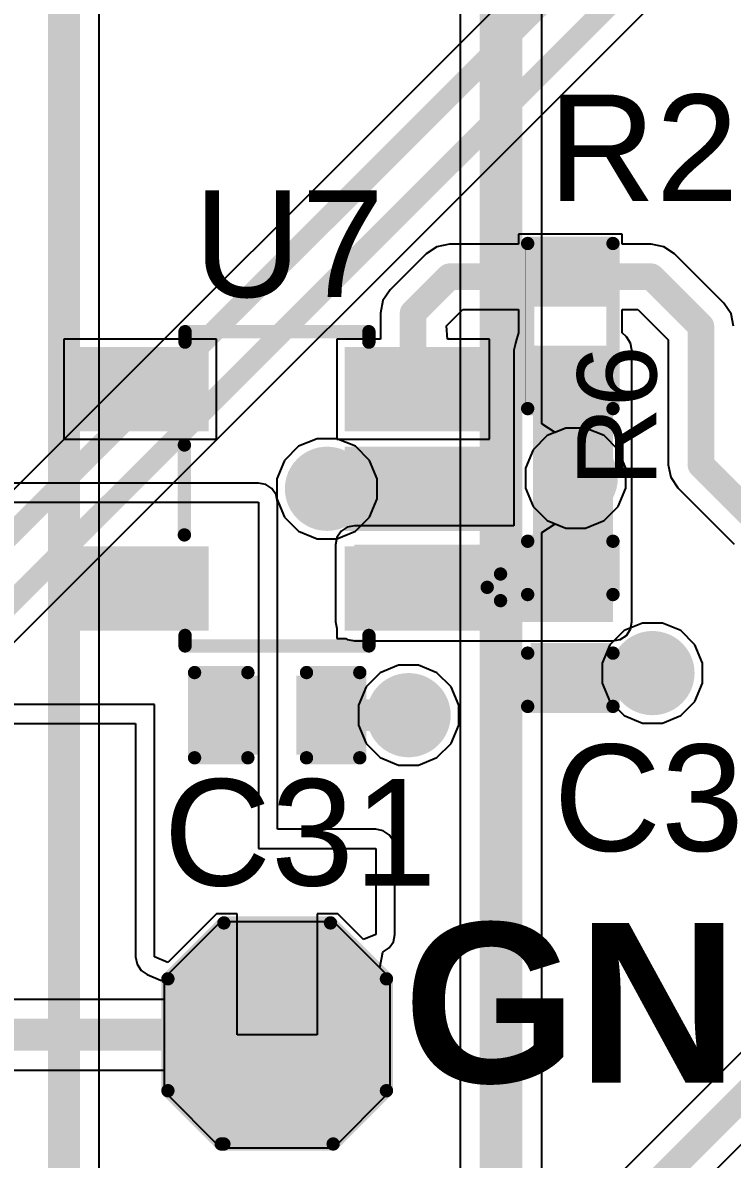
# Model space of a CAD drawing. Header units: inches. Extents: x -0.91 to 3.86, y -0.82 to 4.16.
# Drawn here: x 1.0545 to 1.3208, y 1.1133 to 1.54 of the extents above; entities that cross this region are included whole.
import ezdxf

# ---------------------------------------------------------------- set-up
doc = ezdxf.new("R2010")
doc.units = ezdxf.units.IN
doc.header["$MEASUREMENT"] = 0
for name, color, linetype in [('Bottom Layer 1', 5, 'Continuous'), ('Bottom Solder', 6, 'Continuous'), ('GND+Signal', 16, 'Continuous'), ('Mechanical 17', 56, 'Continuous'), ('Multi-Layer', 9, 'Continuous'), ('Pad Holes', 156, 'Continuous'), ('PWR+Signal', 76, 'Continuous'), ('Top Layer 1', 1, 'Continuous'), ('Top Overlay', 2, 'Continuous'), ('Top Paste', 8, 'Continuous'), ('Top Solder', 216, 'Continuous'), ('Via Holes', 16, 'Continuous')]:
    doc.layers.add(name, color=color, linetype=linetype)
doc.styles.add('Arial', font='', dxfattribs={"height": 0.2})
doc.styles.add('Arial_Bold', font='', dxfattribs={"height": 0.2})
doc.styles.get('Arial').set_extended_font_data('Arial')
doc.styles.get('Arial_Bold').set_extended_font_data('Arial', bold=True)

# ---------------------------------------------------------------- blocks, each defined once
blk = doc.blocks.new('SOT_23_5_115')
at = {"layer": 'Top Layer 1'}
for points in [[(-0.07283555, 0.049213), (-0.02952845, 0.049213), (-0.02952845, 0.025591), (-0.07283555, 0.025591)], [(0.02952845, 0.049213), (0.07283555, 0.049213), (0.07283555, 0.025591), (0.02952845, 0.025591)], [(-0.07283555, 0.011811), (-0.02952845, 0.011811), (-0.02952845, -0.011811), (-0.07283555, -0.011811)], [(-0.07283555, -0.025591), (-0.02952845, -0.025591), (-0.02952845, -0.049213), (-0.07283555, -0.049213)], [(0.02952845, -0.025591), (0.07283555, -0.025591), (0.07283555, -0.049213), (0.02952845, -0.049213)]]:
    blk.add_hatch(color=1, dxfattribs=at).paths.add_polyline_path(points)
at = {"layer": 'Top Paste'}
for points in [[(-0.07283555, 0.049213), (-0.02952845, 0.049213), (-0.02952845, 0.025591), (-0.07283555, 0.025591)], [(0.02952845, 0.049213), (0.07283555, 0.049213), (0.07283555, 0.025591), (0.02952845, 0.025591)], [(-0.07283555, 0.011811), (-0.02952845, 0.011811), (-0.02952845, -0.011811), (-0.07283555, -0.011811)], [(-0.07283555, -0.025591), (-0.02952845, -0.025591), (-0.02952845, -0.049213), (-0.07283555, -0.049213)], [(0.02952845, -0.025591), (0.07283555, -0.025591), (0.07283555, -0.049213), (0.02952845, -0.049213)]]:
    blk.add_hatch(color=8, dxfattribs=at).paths.add_polyline_path(points)
at = {"layer": 'Top Solder'}
for points in [[(-0.07683555, 0.053213), (-0.02552845, 0.053213), (-0.02552845, 0.021591), (-0.07683555, 0.021591)], [(0.02552845, 0.053213), (0.07683555, 0.053213), (0.07683555, 0.021591), (0.02552845, 0.021591)], [(-0.07683555, 0.015811), (-0.02552845, 0.015811), (-0.02552845, -0.015811), (-0.07683555, -0.015811)], [(-0.07683555, -0.021591), (-0.02552845, -0.021591), (-0.02552845, -0.053213), (-0.07683555, -0.053213)], [(0.02552845, -0.021591), (0.07683555, -0.021591), (0.07683555, -0.053213), (0.02552845, -0.053213)]]:
    blk.add_hatch(color=216, dxfattribs=at).paths.add_polyline_path(points)
at = {"layer": 'Top Overlay'}
for points in [[(-0.034606, 0.059, 0.005, 0.005, 0), (-0.034606, 0.055062, 0.005, 0.005, 0)], [(0.034394, 0.059, 0.005, 0.005, 0), (-0.034606, 0.059, 0.005, 0.005, 0)], [(0.034394, 0.059, 0.005, 0.005, 0), (0.034394, 0.055062, 0.005, 0.005, 0)], [(-0.084, 0.042, 0.005, 0.005, 0), (-0.084, 0.032, 0.005, 0.005, 0)], [(-0.079, 0.037, 0.005, 0.005, 0), (-0.084, 0.042, 0.005, 0.005, 0)], [(-0.079, 0.037, 0.005, 0.005, 0), (-0.084, 0.032, 0.005, 0.005, 0)], [(0.034646, 0.017322, 0.005, 0.005, 0), (0.034646, -0.016456, 0.005, 0.005, 0)], [(-0.034606, -0.055064, 0.005, 0.005, 0), (-0.034606, -0.059, 0.005, 0.005, 0)], [(0.034394, -0.055064, 0.005, 0.005, 0), (0.034394, -0.059, 0.005, 0.005, 0)], [(0.034394, -0.059, 0.005, 0.005, 0), (-0.034606, -0.059, 0.005, 0.005, 0)]]:
    blk.add_lwpolyline(points, format="xyseb", dxfattribs=at)
for points in [[(-0.035856, 0.059, 0.0025, 0.0025, 1), (-0.033356, 0.059, 0.0025, 0.0025, 1)], [(-0.035856, 0.059, 0.0025, 0.0025, 1), (-0.033356, 0.059, 0.0025, 0.0025, 1)], [(0.033144, 0.059, 0.0025, 0.0025, 1), (0.035644, 0.059, 0.0025, 0.0025, 1)], [(0.033144, 0.059, 0.0025, 0.0025, 1), (0.035644, 0.059, 0.0025, 0.0025, 1)], [(-0.035856, 0.055062, 0.0025, 0.0025, 1), (-0.033356, 0.055062, 0.0025, 0.0025, 1)], [(0.033144, 0.055062, 0.0025, 0.0025, 1), (0.035644, 0.055062, 0.0025, 0.0025, 1)], [(-0.08525, 0.042, 0.0025, 0.0025, 1), (-0.08275, 0.042, 0.0025, 0.0025, 1)], [(-0.08525, 0.042, 0.0025, 0.0025, 1), (-0.08275, 0.042, 0.0025, 0.0025, 1)], [(-0.08025, 0.037, 0.0025, 0.0025, 1), (-0.07775, 0.037, 0.0025, 0.0025, 1)], [(-0.08025, 0.037, 0.0025, 0.0025, 1), (-0.07775, 0.037, 0.0025, 0.0025, 1)], [(-0.08525, 0.032, 0.0025, 0.0025, 1), (-0.08275, 0.032, 0.0025, 0.0025, 1)], [(-0.08525, 0.032, 0.0025, 0.0025, 1), (-0.08275, 0.032, 0.0025, 0.0025, 1)], [(0.033396, 0.017322, 0.0025, 0.0025, 1), (0.035896, 0.017322, 0.0025, 0.0025, 1)], [(0.033396, -0.016456, 0.0025, 0.0025, 1), (0.035896, -0.016456, 0.0025, 0.0025, 1)], [(-0.035856, -0.055064, 0.0025, 0.0025, 1), (-0.033356, -0.055064, 0.0025, 0.0025, 1)], [(0.033144, -0.055064, 0.0025, 0.0025, 1), (0.035644, -0.055064, 0.0025, 0.0025, 1)], [(-0.035856, -0.059, 0.0025, 0.0025, 1), (-0.033356, -0.059, 0.0025, 0.0025, 1)], [(-0.035856, -0.059, 0.0025, 0.0025, 1), (-0.033356, -0.059, 0.0025, 0.0025, 1)], [(0.033144, -0.059, 0.0025, 0.0025, 1), (0.035644, -0.059, 0.0025, 0.0025, 1)], [(0.033144, -0.059, 0.0025, 0.0025, 1), (0.035644, -0.059, 0.0025, 0.0025, 1)]]:
    blk.add_lwpolyline(points, format="xyseb", close=True, dxfattribs=at)
blk = doc.blocks.new('R___0402_135')
at = {"layer": 'Top Layer 1'}
for points in [[(-0.027501, -0.0124991), (-0.027501, 0.0125009), (-0.009501000000000002, 0.0125009), (-0.009500999999999997, -0.0124991)], [(0.009499000000000002, -0.0124991), (0.009498999999999997, 0.0125009), (0.027499, 0.0125009), (0.027499, -0.0124991)]]:
    blk.add_hatch(color=1, dxfattribs=at).paths.add_polyline_path(points)
at = {"layer": 'Top Paste'}
for points in [[(-0.027501, -0.0124991), (-0.027501, 0.0125009), (-0.009501000000000002, 0.0125009), (-0.009500999999999997, -0.0124991)], [(0.009499000000000002, -0.0124991), (0.009498999999999997, 0.0125009), (0.027499, 0.0125009), (0.027499, -0.0124991)]]:
    blk.add_hatch(color=8, dxfattribs=at).paths.add_polyline_path(points)
at = {"layer": 'Top Solder'}
for points in [[(-0.0296664, -0.0146645), (-0.0296664, 0.0146663), (-0.007335600000000003, 0.0146663), (-0.007335599999999997, -0.0146645)], [(0.007333600000000003, -0.0146645), (0.007333599999999997, 0.0146663), (0.0296644, 0.0146663), (0.0296644, -0.0146645)]]:
    blk.add_hatch(color=216, dxfattribs=at).paths.add_polyline_path(points)
at = {"layer": 'Top Overlay'}
for points in [[(-0.031001, -0.0159991, 0.005, 0.005, 0), (-0.031001, 0.0160009, 0.005, 0.005, 0)], [(0.030999, 0.0160009, 0.005, 0.005, 0), (-0.031001, 0.0160009, 0.005, 0.005, 0)], [(0.030999, -0.0159991, 0.005, 0.005, 0), (0.030999, 0.0160009, 0.005, 0.005, 0)], [(0.030999, -0.0159991, 0.005, 0.005, 0), (-0.031001, -0.0159991, 0.005, 0.005, 0)], [(0.031999, -0.0169991, 0.000127, 0.000127, 0), (-0.032001, -0.0169991, 0.000127, 0.000127, 0)]]:
    blk.add_lwpolyline(points, format="xyseb", dxfattribs=at)
for points in [[(-0.032251, 0.0160009, 0.0025, 0.0025, 1), (-0.029751, 0.0160009, 0.0025, 0.0025, 1)], [(-0.032251, 0.0160009, 0.0025, 0.0025, 1), (-0.029751, 0.0160009, 0.0025, 0.0025, 1)], [(0.029749, 0.0160009, 0.0025, 0.0025, 1), (0.032249, 0.0160009, 0.0025, 0.0025, 1)], [(0.029749, 0.0160009, 0.0025, 0.0025, 1), (0.032249, 0.0160009, 0.0025, 0.0025, 1)], [(-0.032251, -0.0159991, 0.0025, 0.0025, 1), (-0.029751, -0.0159991, 0.0025, 0.0025, 1)], [(-0.032251, -0.0159991, 0.0025, 0.0025, 1), (-0.029751, -0.0159991, 0.0025, 0.0025, 1)], [(-0.0320327, -0.0169991, 6.35e-05, 6.35e-05, 1), (-0.0319693, -0.0169991, 6.35e-05, 6.35e-05, 1)], [(0.029749, -0.0159991, 0.0025, 0.0025, 1), (0.032249, -0.0159991, 0.0025, 0.0025, 1)], [(0.029749, -0.0159991, 0.0025, 0.0025, 1), (0.032249, -0.0159991, 0.0025, 0.0025, 1)], [(0.0319673, -0.0169991, 6.35e-05, 6.35e-05, 1), (0.0320307, -0.0169991, 6.35e-05, 6.35e-05, 1)]]:
    blk.add_lwpolyline(points, format="xyseb", close=True, dxfattribs=at)
blk = doc.blocks.new('T____P______TH_1_8___H_________0_92___188')
at = {"layer": 'Bottom Layer 1'}
blk.add_hatch(color=5, dxfattribs=at).paths.add_polyline_path([(0.017717425, 0.03543305), (-0.017715625, 0.03543305), (-0.03543215, 0.017716525), (-0.03543215, -0.017716525), (-0.017715625, -0.03543305), (0.017717425, -0.03543305), (0.03543395, -0.017716525), (0.03543395, 0.017716525)])
at = {"layer": 'Bottom Solder'}
blk.add_hatch(color=6, dxfattribs=at).paths.add_polyline_path([(0.019717425, 0.03943305), (-0.019715625, 0.03943305), (-0.03943215, 0.019716525), (-0.03943215, -0.019716525), (-0.019715625, -0.03943305), (0.019717425, -0.03943305), (0.03943395, -0.019716525), (0.03943395, 0.019716525)])
at = {"layer": 'GND+Signal'}
blk.add_hatch(color=16, dxfattribs=at).paths.add_polyline_path([(0.017717425, 0.03543305), (-0.017715625, 0.03543305), (-0.03543215, 0.017716525), (-0.03543215, -0.017716525), (-0.017715625, -0.03543305), (0.017717425, -0.03543305), (0.03543395, -0.017716525), (0.03543395, 0.017716525)])
at = {"layer": 'Multi-Layer'}
blk.add_hatch(color=9, dxfattribs=at).paths.add_polyline_path([(0.017717425, 0.03543305), (-0.017715625, 0.03543305), (-0.03543215, 0.017716525), (-0.03543215, -0.017716525), (-0.017715625, -0.03543305), (0.017717425, -0.03543305), (0.03543395, -0.017716525), (0.03543395, 0.017716525)])
at = {"layer": 'Pad Holes'}
h = blk.add_hatch(color=7, dxfattribs=at)
edge = h.paths.add_edge_path()
edge.add_arc((9e-07, 0), 0.0181102, 0, 360)
at = {"layer": 'PWR+Signal'}
blk.add_hatch(color=76, dxfattribs=at).paths.add_polyline_path([(0.017717425, 0.03543305), (-0.017715625, 0.03543305), (-0.03543215, 0.017716525), (-0.03543215, -0.017716525), (-0.017715625, -0.03543305), (0.017717425, -0.03543305), (0.03543395, -0.017716525), (0.03543395, 0.017716525)])
at = {"layer": 'Top Layer 1'}
blk.add_hatch(color=1, dxfattribs=at).paths.add_polyline_path([(0.017717425, 0.03543305), (-0.017715625, 0.03543305), (-0.03543215, 0.017716525), (-0.03543215, -0.017716525), (-0.017715625, -0.03543305), (0.017717425, -0.03543305), (0.03543395, -0.017716525), (0.03543395, 0.017716525)])
at = {"layer": 'Top Solder'}
blk.add_hatch(color=216, dxfattribs=at).paths.add_polyline_path([(0.019717425, 0.03943305), (-0.019715625, 0.03943305), (-0.03943215, 0.019716525), (-0.03943215, -0.019716525), (-0.019715625, -0.03943305), (0.019717425, -0.03943305), (0.03943395, -0.019716525), (0.03943395, 0.019716525)])
at = {"layer": 'Top Overlay'}
for points in [[(-0.0409991, 0.021, 0.005, 0.005, 0), (-0.0199991, 0.042, 0.005, 0.005, 0)], [(-0.0199991, 0.042, 0.005, 0.005, 0), (0.0200009, 0.042, 0.005, 0.005, 0)], [(0.0200009, 0.042, 0.005, 0.005, 0), (0.0410009, 0.021, 0.005, 0.005, 0)], [(-0.0409991, -0.021, 0.005, 0.005, 0), (-0.0409991, 0.021, 0.005, 0.005, 0)], [(0.0410009, -0.021, 0.005, 0.005, 0), (0.0410009, 0.021, 0.005, 0.005, 0)], [(-0.0409991, -0.021, 0.005, 0.005, 0), (-0.0209991, -0.041, 0.005, 0.005, 0)], [(0.0210009, -0.041, 0.005, 0.005, 0), (0.0410009, -0.021, 0.005, 0.005, 0)], [(-0.0199991, -0.041, 0.005, 0.005, 0), (0.0210009, -0.041, 0.005, 0.005, 0)]]:
    blk.add_lwpolyline(points, format="xyseb", dxfattribs=at)
for points in [[(-0.0212491, 0.042, 0.0025, 0.0025, 1), (-0.0187491, 0.042, 0.0025, 0.0025, 1)], [(-0.0212491, 0.042, 0.0025, 0.0025, 1), (-0.0187491, 0.042, 0.0025, 0.0025, 1)], [(0.0187509, 0.042, 0.0025, 0.0025, 1), (0.0212509, 0.042, 0.0025, 0.0025, 1)], [(0.0187509, 0.042, 0.0025, 0.0025, 1), (0.0212509, 0.042, 0.0025, 0.0025, 1)], [(-0.0422491, 0.021, 0.0025, 0.0025, 1), (-0.0397491, 0.021, 0.0025, 0.0025, 1)], [(-0.0422491, 0.021, 0.0025, 0.0025, 1), (-0.0397491, 0.021, 0.0025, 0.0025, 1)], [(0.0397509, 0.021, 0.0025, 0.0025, 1), (0.0422509, 0.021, 0.0025, 0.0025, 1)], [(0.0397509, 0.021, 0.0025, 0.0025, 1), (0.0422509, 0.021, 0.0025, 0.0025, 1)], [(-0.0422491, -0.021, 0.0025, 0.0025, 1), (-0.0397491, -0.021, 0.0025, 0.0025, 1)], [(-0.0422491, -0.021, 0.0025, 0.0025, 1), (-0.0397491, -0.021, 0.0025, 0.0025, 1)], [(0.0397509, -0.021, 0.0025, 0.0025, 1), (0.0422509, -0.021, 0.0025, 0.0025, 1)], [(0.0397509, -0.021, 0.0025, 0.0025, 1), (0.0422509, -0.021, 0.0025, 0.0025, 1)], [(-0.0222491, -0.041, 0.0025, 0.0025, 1), (-0.0197491, -0.041, 0.0025, 0.0025, 1)], [(-0.0212491, -0.041, 0.0025, 0.0025, 1), (-0.0187491, -0.041, 0.0025, 0.0025, 1)], [(0.0197509, -0.041, 0.0025, 0.0025, 1), (0.0222509, -0.041, 0.0025, 0.0025, 1)], [(0.0197509, -0.041, 0.0025, 0.0025, 1), (0.0222509, -0.041, 0.0025, 0.0025, 1)]]:
    blk.add_lwpolyline(points, format="xyseb", close=True, dxfattribs=at)
blk = doc.blocks.new('C___0402_220')
at = {"layer": 'Top Layer 1'}
for points in [[(-0.0274991, -0.0125), (-0.0274991, 0.0125), (-0.009499099999999998, 0.0125), (-0.009499100000000002, -0.0125)], [(0.009500899999999998, -0.0125), (0.009500900000000001, 0.0125), (0.0275009, 0.0125), (0.0275009, -0.0125)]]:
    blk.add_hatch(color=1, dxfattribs=at).paths.add_polyline_path(points)
at = {"layer": 'Top Paste'}
for points in [[(-0.0274991, -0.0125), (-0.0274991, 0.0125), (-0.009499099999999998, 0.0125), (-0.009499100000000002, -0.0125)], [(0.009500899999999998, -0.0125), (0.009500900000000001, 0.0125), (0.0275009, 0.0125), (0.0275009, -0.0125)]]:
    blk.add_hatch(color=8, dxfattribs=at).paths.add_polyline_path(points)
at = {"layer": 'Top Solder'}
for points in [[(-0.0298613, -0.0148622), (-0.0298613, 0.0148622), (-0.007136899999999999, 0.0148622), (-0.007136900000000002, -0.0148622)], [(0.007138699999999999, -0.0148622), (0.007138700000000001, 0.0148622), (0.0298631, 0.0148622), (0.0298631, -0.0148622)]]:
    blk.add_hatch(color=216, dxfattribs=at).paths.add_polyline_path(points)
at = {"layer": 'Top Overlay'}
for points in [[(-0.0309991, 0.016, 0.005, 0.005, 0), (-0.0109991, 0.016, 0.005, 0.005, 0)], [(-0.0309991, -0.016, 0.005, 0.005, 0), (-0.0309991, 0.016, 0.005, 0.005, 0)], [(0.0110009, 0.016, 0.005, 0.005, 0), (0.0310009, 0.016, 0.005, 0.005, 0)], [(0.0310009, -0.016, 0.005, 0.005, 0), (0.0310009, 0.016, 0.005, 0.005, 0)], [(-0.0309991, -0.016, 0.005, 0.005, 0), (-0.0109991, -0.016, 0.005, 0.005, 0)], [(0.0110009, -0.016, 0.005, 0.005, 0), (0.0310009, -0.016, 0.005, 0.005, 0)]]:
    blk.add_lwpolyline(points, format="xyseb", dxfattribs=at)
for points in [[(-0.0322491, 0.016, 0.0025, 0.0025, 1), (-0.0297491, 0.016, 0.0025, 0.0025, 1)], [(-0.0322491, 0.016, 0.0025, 0.0025, 1), (-0.0297491, 0.016, 0.0025, 0.0025, 1)], [(-0.0122491, 0.016, 0.0025, 0.0025, 1), (-0.0097491, 0.016, 0.0025, 0.0025, 1)], [(0.0097509, 0.016, 0.0025, 0.0025, 1), (0.0122509, 0.016, 0.0025, 0.0025, 1)], [(0.0297509, 0.016, 0.0025, 0.0025, 1), (0.0322509, 0.016, 0.0025, 0.0025, 1)], [(0.0297509, 0.016, 0.0025, 0.0025, 1), (0.0322509, 0.016, 0.0025, 0.0025, 1)], [(-0.0322491, -0.016, 0.0025, 0.0025, 1), (-0.0297491, -0.016, 0.0025, 0.0025, 1)], [(-0.0322491, -0.016, 0.0025, 0.0025, 1), (-0.0297491, -0.016, 0.0025, 0.0025, 1)], [(-0.0122491, -0.016, 0.0025, 0.0025, 1), (-0.0097491, -0.016, 0.0025, 0.0025, 1)], [(0.0097509, -0.016, 0.0025, 0.0025, 1), (0.0122509, -0.016, 0.0025, 0.0025, 1)], [(0.0297509, -0.016, 0.0025, 0.0025, 1), (0.0322509, -0.016, 0.0025, 0.0025, 1)], [(0.0297509, -0.016, 0.0025, 0.0025, 1), (0.0322509, -0.016, 0.0025, 0.0025, 1)]]:
    blk.add_lwpolyline(points, format="xyseb", close=True, dxfattribs=at)
blk = doc.blocks.new('C___0402_221')
at = {"layer": 'Top Layer 1'}
for points in [[(-0.027501, -0.0124991), (-0.027501, 0.0125009), (-0.009501000000000002, 0.0125009), (-0.009500999999999997, -0.0124991)], [(0.009499000000000002, -0.0124991), (0.009498999999999997, 0.0125009), (0.027499, 0.0125009), (0.027499, -0.0124991)]]:
    blk.add_hatch(color=1, dxfattribs=at).paths.add_polyline_path(points)
at = {"layer": 'Top Paste'}
for points in [[(-0.027501, -0.0124991), (-0.027501, 0.0125009), (-0.009501000000000002, 0.0125009), (-0.009500999999999997, -0.0124991)], [(0.009499000000000002, -0.0124991), (0.009498999999999997, 0.0125009), (0.027499, 0.0125009), (0.027499, -0.0124991)]]:
    blk.add_hatch(color=8, dxfattribs=at).paths.add_polyline_path(points)
at = {"layer": 'Top Solder'}
for points in [[(-0.0298632, -0.0148613), (-0.0298632, 0.0148631), (-0.007138800000000003, 0.0148631), (-0.007138799999999997, -0.0148613)], [(0.007136800000000003, -0.0148613), (0.007136799999999997, 0.0148631), (0.0298612, 0.0148631), (0.0298612, -0.0148613)]]:
    blk.add_hatch(color=216, dxfattribs=at).paths.add_polyline_path(points)
at = {"layer": 'Top Overlay'}
for points in [[(-0.011001, 0.0160009, 0.005, 0.005, 0), (-0.031001, 0.0160009, 0.005, 0.005, 0)], [(-0.031001, -0.0159991, 0.005, 0.005, 0), (-0.031001, 0.0160009, 0.005, 0.005, 0)], [(0.030999, 0.0160009, 0.005, 0.005, 0), (0.010999, 0.0160009, 0.005, 0.005, 0)], [(0.030999, -0.0159991, 0.005, 0.005, 0), (0.030999, 0.0160009, 0.005, 0.005, 0)], [(-0.011001, -0.0159991, 0.005, 0.005, 0), (-0.031001, -0.0159991, 0.005, 0.005, 0)], [(0.030999, -0.0159991, 0.005, 0.005, 0), (0.010999, -0.0159991, 0.005, 0.005, 0)]]:
    blk.add_lwpolyline(points, format="xyseb", dxfattribs=at)
for points in [[(-0.032251, 0.0160009, 0.0025, 0.0025, 1), (-0.029751, 0.0160009, 0.0025, 0.0025, 1)], [(-0.032251, 0.0160009, 0.0025, 0.0025, 1), (-0.029751, 0.0160009, 0.0025, 0.0025, 1)], [(-0.012251, 0.0160009, 0.0025, 0.0025, 1), (-0.009751, 0.0160009, 0.0025, 0.0025, 1)], [(0.009749, 0.0160009, 0.0025, 0.0025, 1), (0.012249, 0.0160009, 0.0025, 0.0025, 1)], [(0.029749, 0.0160009, 0.0025, 0.0025, 1), (0.032249, 0.0160009, 0.0025, 0.0025, 1)], [(0.029749, 0.0160009, 0.0025, 0.0025, 1), (0.032249, 0.0160009, 0.0025, 0.0025, 1)], [(-0.032251, -0.0159991, 0.0025, 0.0025, 1), (-0.029751, -0.0159991, 0.0025, 0.0025, 1)], [(-0.032251, -0.0159991, 0.0025, 0.0025, 1), (-0.029751, -0.0159991, 0.0025, 0.0025, 1)], [(-0.012251, -0.0159991, 0.0025, 0.0025, 1), (-0.009751, -0.0159991, 0.0025, 0.0025, 1)], [(0.009749, -0.0159991, 0.0025, 0.0025, 1), (0.012249, -0.0159991, 0.0025, 0.0025, 1)], [(0.029749, -0.0159991, 0.0025, 0.0025, 1), (0.032249, -0.0159991, 0.0025, 0.0025, 1)], [(0.029749, -0.0159991, 0.0025, 0.0025, 1), (0.032249, -0.0159991, 0.0025, 0.0025, 1)]]:
    blk.add_lwpolyline(points, format="xyseb", close=True, dxfattribs=at)

msp = doc.modelspace()

# ---------------------------------------------------------------- hatches: boundary and pattern name
at = {"layer": 'Bottom Layer 1'}
h = msp.add_hatch(color=5, dxfattribs=at)
edge = h.paths.add_edge_path()
edge.add_arc((1.262, 1.369), 0.011811, 0, 360)
h = msp.add_hatch(color=5, dxfattribs=at)
edge = h.paths.add_edge_path()
edge.add_arc((1.1687, 1.3650009), 0.011811, 0, 360)
h = msp.add_hatch(color=5, dxfattribs=at)
edge = h.paths.add_edge_path()
edge.add_arc((1.2908118, 1.295796), 0.011811, 0, 360)
h = msp.add_hatch(color=5, dxfattribs=at)
edge = h.paths.add_edge_path()
edge.add_arc((1.1993118, 1.28), 0.011811, 0, 360)
at = {"layer": 'Bottom Solder'}
h = msp.add_hatch(color=6, dxfattribs=at)
edge = h.paths.add_edge_path()
edge.add_arc((1.262, 1.369), 0.015811, 0, 360)
h = msp.add_hatch(color=6, dxfattribs=at)
edge = h.paths.add_edge_path()
edge.add_arc((1.1687, 1.3650009), 0.015811, 0, 360)
h = msp.add_hatch(color=6, dxfattribs=at)
edge = h.paths.add_edge_path()
edge.add_arc((1.2908118, 1.295796), 0.015811, 0, 360)
h = msp.add_hatch(color=6, dxfattribs=at)
edge = h.paths.add_edge_path()
edge.add_arc((1.1993118, 1.28), 0.015811, 0, 360)
at = {"layer": 'GND+Signal'}
h = msp.add_hatch(color=16, dxfattribs=at)
edge = h.paths.add_edge_path()
edge.add_arc((1.262, 1.369), 0.011811, 0, 360)
h = msp.add_hatch(color=16, dxfattribs=at)
edge = h.paths.add_edge_path()
edge.add_arc((1.1687, 1.3650009), 0.011811, 0, 360)
h = msp.add_hatch(color=16, dxfattribs=at)
edge = h.paths.add_edge_path()
edge.add_arc((1.2908118, 1.295796), 0.011811, 0, 360)
h = msp.add_hatch(color=16, dxfattribs=at)
edge = h.paths.add_edge_path()
edge.add_arc((1.1993118, 1.28), 0.011811, 0, 360)
at = {"layer": 'PWR+Signal'}
h = msp.add_hatch(color=76, dxfattribs=at)
edge = h.paths.add_edge_path()
edge.add_arc((1.262, 1.369), 0.011811, 0, 360)
h = msp.add_hatch(color=76, dxfattribs=at)
edge = h.paths.add_edge_path()
edge.add_arc((1.1687, 1.3650009), 0.011811, 0, 360)
h = msp.add_hatch(color=76, dxfattribs=at)
edge = h.paths.add_edge_path()
edge.add_arc((1.2908118, 1.295796), 0.011811, 0, 360)
h = msp.add_hatch(color=76, dxfattribs=at)
edge = h.paths.add_edge_path()
edge.add_arc((1.1993118, 1.28), 0.011811, 0, 360)
at = {"layer": 'Top Layer 1'}
for points in [[(1.246, 1.326), (1.2760008, 1.326), (1.2760008, 1.417), (1.246, 1.417)], [(1.179, 1.315), (1.2760008, 1.315), (1.2760008, 1.344), (1.179, 1.344)]]:
    msp.add_hatch(color=1, dxfattribs=at).paths.add_polyline_path(points)
h = msp.add_hatch(color=1, dxfattribs=at)
edge = h.paths.add_edge_path()
edge.add_arc((1.262, 1.369), 0.011811, 0, 360)
h = msp.add_hatch(color=1, dxfattribs=at)
edge = h.paths.add_edge_path()
edge.add_arc((1.1687, 1.3650009), 0.011811, 0, 360)
h = msp.add_hatch(color=1, dxfattribs=at)
edge = h.paths.add_edge_path()
edge.add_arc((1.2908118, 1.295796), 0.011811, 0, 360)
h = msp.add_hatch(color=1, dxfattribs=at)
edge = h.paths.add_edge_path()
edge.add_arc((1.1993118, 1.28), 0.011811, 0, 360)
at = {"layer": 'Via Holes'}
h = msp.add_hatch(color=7, dxfattribs=at)
edge = h.paths.add_edge_path()
edge.add_arc((1.262, 1.369), 0.0059055, 0, 360)
h = msp.add_hatch(color=7, dxfattribs=at)
edge = h.paths.add_edge_path()
edge.add_arc((1.1687, 1.3650009), 0.0059055, 0, 360)
h = msp.add_hatch(color=7, dxfattribs=at)
edge = h.paths.add_edge_path()
edge.add_arc((1.2908118, 1.295796), 0.0059055, 0, 360)
h = msp.add_hatch(color=7, dxfattribs=at)
edge = h.paths.add_edge_path()
edge.add_arc((1.1993118, 1.28), 0.0059055, 0, 360)

# ---------------------------------------------------------------- linework, layer by layer
at = {"layer": 'Bottom Layer 1'}
for p, q in [((1.0832547, 0.954), (1.0832547, 2.0420009)), ((1.2492939, 1.3894296), (1.2492939, 1.565)), ((1.2187061, 1.5586651), (1.2187061, 1.0149409)), ((1.254294, 1.3861689), (1.2492939, 1.3894296)), ((1.2582583, 1.387811), (1.254294, 1.3861689)), ((1.2657417, 1.387811), (1.2582583, 1.387811)), ((1.2726556, 1.3849472), (1.2657417, 1.387811)), ((1.2779472, 1.3796556), (1.2726556, 1.3849472)), ((1.280811, 1.3727417), (1.2779472, 1.3796556)), ((1.280811, 1.3652583), (1.280811, 1.3727417)), ((1.2779472, 1.3583444), (1.280811, 1.3652583)), ((1.2726556, 1.3530528), (1.2779472, 1.3583444)), ((1.2657417, 1.350189), (1.2726556, 1.3530528)), ((1.2492939, 1.3485704), (1.254294, 1.3518311)), ((1.2492939, 1.0212758), (1.2492939, 1.3485704)), ((1.254294, 1.3518311), (1.2582583, 1.350189)), ((1.2582583, 1.350189), (1.2657417, 1.350189)), ((1.1287844, 1.202433), (1.1075679, 1.1812165)), ((1.1712174, 1.202433), (1.1287844, 1.202433)), ((1.1924339, 1.1812165), (1.1712174, 1.202433)), ((1.1075679, 1.1812165), (1.1075679, 1.1387835)), ((1.1924339, 1.1387835), (1.1924339, 1.1812165)), ((1.1075679, 1.1387835), (1.1287844, 1.117567)), ((1.1712174, 1.117567), (1.1924339, 1.1387835)), ((1.1287844, 1.117567), (1.1712174, 1.117567))]:
    msp.add_line(p, q, dxfattribs=at)
for points in [[(1.07, 0.954, 0.012, 0.012, 0), (1.07, 2.0420009, 0.012, 0.012, 0)], [(1.234, 1.0149409, 0.016, 0.016, 0), (1.234, 1.565, 0.016, 0.016, 0)]]:
    msp.add_lwpolyline(points, format="xyseb", dxfattribs=at)
at = {"layer": 'GND+Signal'}
for p, q in [((1.5515725, 1.8651892), (0.9188107, 1.2324275)), ((0.9389306, 1.1950694), (1.5889303, 1.8450692)), ((1.2582583, 1.387811), (1.2513444, 1.3849472)), ((1.2657417, 1.387811), (1.2582583, 1.387811)), ((1.2726556, 1.3849472), (1.2657417, 1.387811)), ((1.2513444, 1.3849472), (1.2460528, 1.3796556)), ((1.2779472, 1.3796556), (1.2726556, 1.3849472)), ((1.2460528, 1.3796556), (1.243189, 1.3727417)), ((1.280811, 1.3727417), (1.2779472, 1.3796556)), ((1.243189, 1.3727417), (1.243189, 1.3652583)), ((1.280811, 1.3652583), (1.280811, 1.3727417)), ((1.243189, 1.3652583), (1.2460528, 1.3583444)), ((1.2779472, 1.3583444), (1.280811, 1.3652583)), ((1.2460528, 1.3583444), (1.2513444, 1.3530528)), ((1.2726556, 1.3530528), (1.2779472, 1.3583444)), ((1.2513444, 1.3530528), (1.2582583, 1.350189)), ((1.2657417, 1.350189), (1.2726556, 1.3530528)), ((1.2582583, 1.350189), (1.2657417, 1.350189)), ((1.1287844, 1.202433), (1.1075679, 1.1812165)), ((1.1712174, 1.202433), (1.1287844, 1.202433)), ((1.1924339, 1.1812165), (1.1712174, 1.202433)), ((1.1075679, 1.1812165), (1.1075679, 1.1387835)), ((1.1924339, 1.1387835), (1.1924339, 1.1812165)), ((1.1075679, 1.1387835), (1.1287844, 1.117567)), ((1.1712174, 1.117567), (1.1924339, 1.1387835)), ((1.1287844, 1.117567), (1.1712174, 1.117567))]:
    msp.add_line(p, q, dxfattribs=at)
for points in [[(0.9234564, 1.221212, 0.008, 0.008, 0), (1.562788, 1.8605436, 0.008, 0.008, 0)], [(0.931, 1.203, 0.008, 0.008, 0), (1.581, 1.853, 0.008, 0.008, 0)]]:
    msp.add_lwpolyline(points, format="xyseb", dxfattribs=at)
at = {"layer": 'PWR+Signal'}
for p, q in [((1.1649583, 1.3838119), (1.1580444, 1.3809481)), ((1.1724417, 1.3838119), (1.1649583, 1.3838119)), ((1.1793556, 1.3809481), (1.1724417, 1.3838119)), ((1.1580444, 1.3809481), (1.1527528, 1.3756565)), ((1.1846472, 1.3756565), (1.1793556, 1.3809481)), ((1.1527528, 1.3756565), (1.149889, 1.3687426)), ((1.187511, 1.3687426), (1.1846472, 1.3756565)), ((1.149889, 1.3687426), (1.149889, 1.3612592)), ((1.187511, 1.3612592), (1.187511, 1.3687426)), ((1.149889, 1.3612592), (1.1527528, 1.3543453)), ((1.1846472, 1.3543453), (1.187511, 1.3612592)), ((1.1527528, 1.3543453), (1.1580444, 1.3490537)), ((1.1793556, 1.3490537), (1.1846472, 1.3543453)), ((1.1580444, 1.3490537), (1.1649583, 1.3461899)), ((1.1724417, 1.3461899), (1.1793556, 1.3490537)), ((1.1649583, 1.3461899), (1.1724417, 1.3461899)), ((1.2870701, 1.314607), (1.2801562, 1.3117432)), ((1.2945535, 1.314607), (1.2870701, 1.314607)), ((1.3014674, 1.3117432), (1.2945535, 1.314607)), ((1.2801562, 1.3117432), (1.2748646, 1.3064516)), ((1.306759, 1.3064516), (1.3014674, 1.3117432)), ((1.2748646, 1.3064516), (1.2720008, 1.2995377)), ((1.3096228, 1.2995377), (1.306759, 1.3064516)), ((1.1955701, 1.298811), (1.1886562, 1.2959472)), ((1.2030535, 1.298811), (1.1955701, 1.298811)), ((1.2099674, 1.2959472), (1.2030535, 1.298811)), ((1.2720008, 1.2995377), (1.2720008, 1.2920543)), ((1.3096228, 1.2920543), (1.3096228, 1.2995377)), ((1.1886562, 1.2959472), (1.1833646, 1.2906556)), ((1.215259, 1.2906556), (1.2099674, 1.2959472)), ((1.1833646, 1.2906556), (1.1805008, 1.2837417)), ((1.2181228, 1.2837417), (1.215259, 1.2906556)), ((1.2720008, 1.2920543), (1.2748646, 1.2851404)), ((1.306759, 1.2851404), (1.3096228, 1.2920543)), ((1.2748646, 1.2851404), (1.2801562, 1.2798488)), ((1.3014674, 1.2798488), (1.306759, 1.2851404)), ((1.1805008, 1.2837417), (1.1805008, 1.2762583)), ((1.2181228, 1.2762583), (1.2181228, 1.2837417)), ((1.1805008, 1.2762583), (1.1833646, 1.2693444)), ((1.215259, 1.2693444), (1.2181228, 1.2762583)), ((1.2801562, 1.2798488), (1.2870701, 1.276985)), ((1.2870701, 1.276985), (1.2945535, 1.276985)), ((1.2945535, 1.276985), (1.3014674, 1.2798488)), ((1.1833646, 1.2693444), (1.1886562, 1.2640528)), ((1.2099674, 1.2640528), (1.215259, 1.2693444)), ((1.1886562, 1.2640528), (1.1955701, 1.261189)), ((1.2030535, 1.261189), (1.2099674, 1.2640528)), ((1.1955701, 1.261189), (1.2030535, 1.261189)), ((1.1287844, 1.202433), (1.1075679, 1.1812165)), ((1.1712174, 1.202433), (1.1287844, 1.202433)), ((1.1924339, 1.1812165), (1.1712174, 1.202433)), ((1.1075679, 1.1812165), (1.1075679, 1.1732547)), ((1.1924339, 1.1387835), (1.1924339, 1.1812165)), ((1.1075679, 1.1732547), (0.5070064, 1.1732547)), ((0.5124967, 1.1467453), (1.1075679, 1.1467453)), ((1.1075679, 1.1467453), (1.1075679, 1.1387835)), ((1.1075679, 1.1387835), (1.1287844, 1.117567)), ((1.1712174, 1.117567), (1.1924339, 1.1387835)), ((1.1287844, 1.117567), (1.1712174, 1.117567))]:
    msp.add_line(p, q, dxfattribs=at)
msp.add_lwpolyline([(0.5070064, 1.16, 0.012, 0.012, 0), (1.1500009, 1.16, 0.012, 0.012, 0)], format="xyseb", dxfattribs=at)
msp.add_lwpolyline([(1.1470009, 1.16, 0.006, 0.006, 1), (1.1530009, 1.16, 0.006, 0.006, 1)], format="xyseb", close=True, dxfattribs=at)
at = {"layer": 'Top Layer 1'}
for p, q in [((1.2795009, 1.460606), (1.2405009, 1.460606)), ((1.2405009, 1.460606), (1.2405009, 1.4568411)), ((1.2795009, 1.4568411), (1.2795009, 1.460606)), ((1.2099238, 1.4559098), (1.2059545, 1.4532575)), ((1.214606, 1.4568411), (1.2099238, 1.4559098)), ((1.2405009, 1.4568411), (1.214606, 1.4568411)), ((1.290394, 1.4568411), (1.2795009, 1.4568411)), ((1.2950762, 1.4559098), (1.290394, 1.4568411)), ((1.2990455, 1.4532575), (1.2950762, 1.4559098)), ((1.2059545, 1.4532575), (1.1923494, 1.4396524)), ((1.3176516, 1.4346515), (1.2990455, 1.4532575)), ((1.1923494, 1.4396524), (1.1896971, 1.4356831)), ((1.1896971, 1.4356831), (1.1887658, 1.4310009)), ((1.3203038, 1.4306822), (1.3176516, 1.4346515)), ((1.1887658, 1.4310009), (1.1887658, 1.421213)), ((1.213516, 1.426213), (1.2196739, 1.4323709)), ((1.2196739, 1.4323709), (1.2405009, 1.4323709)), ((1.2405009, 1.4323709), (1.2405009, 1.4286061)), ((1.2795009, 1.4286061), (1.2795009, 1.4323709)), ((1.2795009, 1.4323709), (1.2853261, 1.4323709)), ((1.2853261, 1.4323709), (1.2967649, 1.420932)), ((1.3212351, 1.426), (1.3203038, 1.4306822)), ((1.213912, 1.421213), (1.213516, 1.426213)), ((1.2405009, 1.4286061), (1.2405008, 1.4286061)), ((1.2405008, 1.4286061), (1.2405008, 1.423606)), ((1.279501, 1.4286061), (1.2795009, 1.4286061)), ((1.279501, 1.423606), (1.279501, 1.4286061)), ((1.1272904, 1.421213), (1.0699834, 1.421213)), ((1.0699834, 1.421213), (1.0699834, 1.383591)), ((1.1272904, 1.383591), (1.1272904, 1.421213)), ((1.1887658, 1.421213), (1.1723474, 1.421213)), ((1.1723474, 1.421213), (1.1723474, 1.383591)), ((1.2296544, 1.421213), (1.213912, 1.421213)), ((1.2296544, 1.383591), (1.2296544, 1.421213)), ((1.2397792, 1.4210517), (1.2394061, 1.4197312)), ((1.2405007, 1.423606), (1.2397792, 1.4210517)), ((1.2405008, 1.423606), (1.2405007, 1.423606)), ((1.2810477, 1.4220468), (1.279501, 1.423606)), ((1.2825947, 1.4197312), (1.2810477, 1.4220468)), ((1.2392827, 1.4191104), (1.2388629, 1.417)), ((1.2388629, 1.417), (1.2388629, 1.3511371)), ((1.2394061, 1.4197312), (1.2392827, 1.4191104)), ((1.283138, 1.417), (1.2825947, 1.4197312)), ((1.283138, 1.344), (1.283138, 1.417)), ((1.2967649, 1.420932), (1.2967649, 1.374)), ((1.0699834, 1.383591), (1.1272904, 1.383591)), ((1.1723474, 1.383591), (1.2296544, 1.383591)), ((1.2967649, 1.374), (1.2976962, 1.3693178)), ((1.143, 1.3671371), (0.8989998, 1.3671371)), ((1.1457312, 1.3665938), (1.143, 1.3671371)), ((1.1480467, 1.3650467), (1.1457312, 1.3665938)), ((1.2976962, 1.3693178), (1.3003485, 1.3653485)), ((1.1495938, 1.3627312), (1.1480467, 1.3650467)), ((1.1501371, 1.36), (1.1495938, 1.3627312)), ((1.3003485, 1.3653485), (1.3215325, 1.3441645)), ((0.8990001, 1.36), (1.143, 1.36)), ((1.143, 1.36), (1.143, 1.23)), ((1.1501371, 1.2371371), (1.1501371, 1.36)), ((1.1739533, 1.3490467), (1.1724062, 1.3467312)), ((1.1762688, 1.3505938), (1.1739533, 1.3490467)), ((1.179, 1.3511371), (1.1762688, 1.3505938)), ((1.2388629, 1.3511371), (1.179, 1.3511371)), ((1.1724062, 1.3467312), (1.1718629, 1.344)), ((1.1718629, 1.344), (1.1718629, 1.315)), ((1.283138, 1.315), (1.283138, 1.344)), ((1.1718629, 1.315), (1.1723474, 1.3125644)), ((1.2825947, 1.3122688), (1.283138, 1.315)), ((1.1723474, 1.3125644), (1.1723474, 1.308787)), ((1.2810476, 1.3099533), (1.2825947, 1.3122688)), ((1.1723474, 1.308787), (1.1756989, 1.308787)), ((1.1756989, 1.308787), (1.1762688, 1.3084062)), ((1.1762688, 1.3084062), (1.179, 1.3078629)), ((1.179, 1.3078629), (1.2760009, 1.3078629)), ((1.2760009, 1.3078629), (1.2787321, 1.3084062)), ((1.2787321, 1.3084062), (1.2810476, 1.3099533)), ((1.104, 1.284), (0.898, 1.284)), ((1.104, 1.1892197), (1.104, 1.284)), ((0.9798739, 1.2768629), (1.0968629, 1.2768629)), ((1.0968629, 1.2768629), (1.0968629, 1.1892197)), ((1.187, 1.2371371), (1.1501371, 1.2371371)), ((1.1897312, 1.2365938), (1.187, 1.2371371)), ((1.1920467, 1.2350467), (1.1897312, 1.2365938)), ((1.1935938, 1.2327312), (1.1920467, 1.2350467)), ((1.143, 1.23), (1.187, 1.23)), ((1.187, 1.23), (1.187, 1.1976833)), ((1.1941371, 1.23), (1.1935938, 1.2327312)), ((1.1941371, 1.1976833), (1.1941371, 1.23)), ((1.1272844, 1.205433), (1.109, 1.1871486)), ((1.1350009, 1.205433), (1.1272844, 1.205433)), ((1.1350009, 1.16), (1.1350009, 1.205433)), ((1.1727174, 1.205433), (1.1650009, 1.205433)), ((1.1650009, 1.205433), (1.1650009, 1.16)), ((1.1823806, 1.1957698), (1.1727174, 1.205433)), ((1.187, 1.1976833), (1.1823806, 1.1957698)), ((1.1920467, 1.1926366), (1.1935939, 1.1949521)), ((1.1935939, 1.1949521), (1.1941371, 1.1976833)), ((1.188488, 1.1851624), (1.1896611, 1.1910604)), ((1.1896611, 1.1910604), (1.1897313, 1.1910895)), ((1.1897313, 1.1910895), (1.1920467, 1.1926366)), ((1.0968629, 1.1892197), (1.0974061, 1.1864885)), ((1.0974061, 1.1864885), (1.0989533, 1.184173)), ((1.109, 1.1871486), (1.104, 1.1892197)), ((1.0989533, 1.184173), (1.1012687, 1.1826259)), ((1.1012687, 1.1826259), (1.1062687, 1.1805548)), ((1.1924339, 1.1812165), (1.188488, 1.1851624)), ((1.1062687, 1.1805548), (1.1075679, 1.1802964)), ((1.1075679, 1.1802964), (1.1075679, 1.1387835)), ((1.1924339, 1.1387835), (1.1924339, 1.1812165)), ((1.3353484, 1.1646515), (1.1289534, 0.9582564)), ((1.1650009, 1.16), (1.1350009, 1.16)), ((1.14984, 0.944537), (1.349068, 1.1437649)), ((1.1075679, 1.1387835), (1.1287844, 1.117567)), ((1.1712174, 1.117567), (1.1924339, 1.1387835)), ((1.1287844, 1.117567), (1.1712174, 1.117567))]:
    msp.add_line(p, q, dxfattribs=at)
for points in [[(1.2010009, 1.4310009, 0.01, 0.01, 0), (1.214606, 1.444606, 0.01, 0.01, 0)], [(1.214606, 1.444606, 0.01, 0.01, 0), (1.2600009, 1.444606, 0.01, 0.01, 0)], [(1.2600009, 1.444606, 0.01, 0.01, 0), (1.290394, 1.444606, 0.01, 0.01, 0)], [(1.290394, 1.444606, 0.01, 0.01, 0), (1.309, 1.426, 0.01, 0.01, 0)], [(1.2010009, 1.402402, 0.01, 0.01, 0), (1.2010009, 1.4310009, 0.01, 0.01, 0)], [(1.309, 1.374, 0.01, 0.01, 0), (1.309, 1.426, 0.01, 0.01, 0)], [(1.309, 1.374, 0.01, 0.01, 0), (1.330184, 1.352816, 0.01, 0.01, 0)], [(1.1687, 1.3650009, 0.012, 0.012, 0), (1.1687009, 1.365, 0.012, 0.012, 0)], [(1.1687009, 1.365, 0.012, 0.012, 0), (1.2010009, 1.365, 0.012, 0.012, 0)], [(1.2010009, 1.365, 0.012, 0.012, 0), (1.213, 1.365, 0.012, 0.012, 0)], [(1.2600009, 1.295796, 0.012, 0.012, 0), (1.2908118, 1.295796, 0.012, 0.012, 0)], [(1.1685009, 1.28, 0.012, 0.012, 0), (1.1993118, 1.28, 0.012, 0.012, 0)], [(1.1376049, 0.9496049, 0.01, 0.01, 0), (1.344, 1.156, 0.01, 0.01, 0)]]:
    msp.add_lwpolyline(points, format="xyseb", dxfattribs=at)
for points in [[(1.212106, 1.444606, 0.005, 0.005, 1), (1.217106, 1.444606, 0.005, 0.005, 1)], [(1.212106, 1.444606, 0.005, 0.005, 1), (1.217106, 1.444606, 0.005, 0.005, 1)], [(1.2575009, 1.444606, 0.005, 0.005, 1), (1.2625009, 1.444606, 0.005, 0.005, 1)], [(1.2575009, 1.444606, 0.005, 0.005, 1), (1.2625009, 1.444606, 0.005, 0.005, 1)], [(1.287894, 1.444606, 0.005, 0.005, 1), (1.292894, 1.444606, 0.005, 0.005, 1)], [(1.287894, 1.444606, 0.005, 0.005, 1), (1.292894, 1.444606, 0.005, 0.005, 1)], [(1.1985009, 1.4310009, 0.005, 0.005, 1), (1.2035009, 1.4310009, 0.005, 0.005, 1)], [(1.1985009, 1.4310009, 0.005, 0.005, 1), (1.2035009, 1.4310009, 0.005, 0.005, 1)], [(1.3065, 1.426, 0.005, 0.005, 1), (1.3115, 1.426, 0.005, 0.005, 1)], [(1.3065, 1.426, 0.005, 0.005, 1), (1.3115, 1.426, 0.005, 0.005, 1)], [(1.1985009, 1.402402, 0.005, 0.005, 1), (1.2035009, 1.402402, 0.005, 0.005, 1)], [(1.3065, 1.374, 0.005, 0.005, 1), (1.3115, 1.374, 0.005, 0.005, 1)], [(1.3065, 1.374, 0.005, 0.005, 1), (1.3115, 1.374, 0.005, 0.005, 1)], [(1.1657, 1.3650009, 0.006, 0.006, 1), (1.1717, 1.3650009, 0.006, 0.006, 1)], [(1.1657009, 1.365, 0.006, 0.006, 1), (1.1717009, 1.365, 0.006, 0.006, 1)], [(1.1657009, 1.365, 0.006, 0.006, 1), (1.1717009, 1.365, 0.006, 0.006, 1)], [(1.1980009, 1.365, 0.006, 0.006, 1), (1.2040009, 1.365, 0.006, 0.006, 1)], [(1.1980009, 1.365, 0.006, 0.006, 1), (1.2040009, 1.365, 0.006, 0.006, 1)], [(1.21, 1.365, 0.006, 0.006, 1), (1.216, 1.365, 0.006, 0.006, 1)], [(1.2570009, 1.295796, 0.006, 0.006, 1), (1.2630009, 1.295796, 0.006, 0.006, 1)], [(1.2878118, 1.295796, 0.006, 0.006, 1), (1.2938118, 1.295796, 0.006, 0.006, 1)], [(1.1655009, 1.28, 0.006, 0.006, 1), (1.1715009, 1.28, 0.006, 0.006, 1)], [(1.1963118, 1.28, 0.006, 0.006, 1), (1.2023118, 1.28, 0.006, 0.006, 1)]]:
    msp.add_lwpolyline(points, format="xyseb", close=True, dxfattribs=at)

# ---------------------------------------------------------------- block references
for name, p, rotation in [('R___0402_135', (1.26, 1.426105), 270), ('SOT_23_5_115', (1.1498189, 1.365), 180), ('C___0402_221', (1.26, 1.314295), 270)]:
    msp.add_blockref(name, p, dxfattribs=dict(rotation=rotation))
for name, p in [('C___0402_220', (1.15, 1.28)), ('T____P______TH_1_8___H_________0_92___188', (1.15, 1.16))]:
    msp.add_blockref(name, p)

# ---------------------------------------------------------------- texts
at = {"layer": 'Mechanical 17', "style": 'Arial'}
msp.add_text('R6', height=0.02975, rotation=90, dxfattribs=at).set_placement((1.2923368, 1.3656727))
at = {"layer": 'Top Overlay'}
for s, height, style, p in [('R29', 0.04, 'Arial', (1.2516839, 1.4730065)), ('U7', 0.04, 'Arial', (1.1186775, 1.4370065)), ('C30', 0.04, 'Arial', (1.2536839, 1.2290065)), ('C31', 0.04, 'Arial', (1.1073484, 1.2160065)), ('GNSS3V3', 0.06, 'Arial_Bold', (1.1973259, 1.142027))]:
    msp.add_text(s, height=height, dxfattribs=dict(at, style=style)).set_placement(p)

doc.saveas('drawing.dxf')
